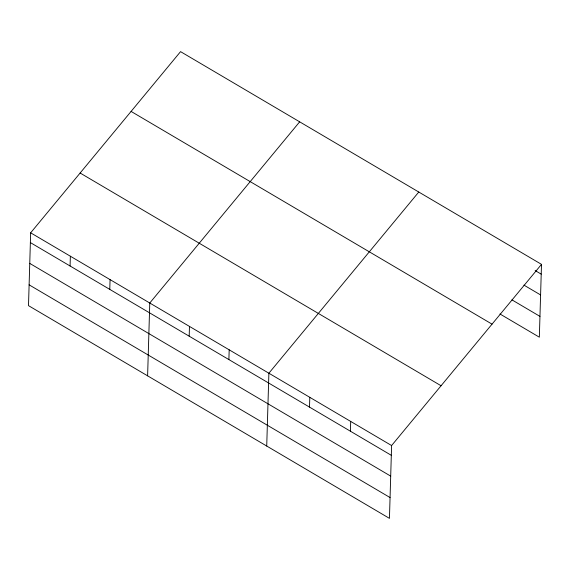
<?xml version="1.0" encoding="UTF-8"?>
<svg xmlns="http://www.w3.org/2000/svg" width="570" height="570" viewBox="0 0 570 570"><rect width="100%" height="100%" fill="white"/><g stroke="black" fill="none" stroke-linecap="round" stroke-linejoin="round"><path stroke-width="0.85" d="M30.659 232.816L28.5 305.641L389.445 518.365L391.604 445.541L541.5 264.359L180.555 51.635L30.659 232.816L391.604 445.541M70.074 265.99L70.367 256.215M109.782 289.389L110.067 279.613M147.609 375.844L149.775 303.012L299.663 121.83M189.19 336.193L189.475 326.418M228.891 359.592L229.183 349.816M266.724 446.039L268.883 373.215L418.779 192.026M309.503 407.101L309.795 397.326M350.408 431.205L350.7 421.43M541.5 264.359L539.341 337.184L499.947 313.97M535.152 270.558L541.208 274.134M523.93 285.114L540.595 294.939M511.924 299.856L539.954 316.379M131.093 111.421L492.038 324.145M80.128 173.024L441.073 385.748M30.374 242.592L391.319 455.316M29.754 263.397L390.699 476.121M29.12 284.836L390.065 497.56"/></g></svg>
